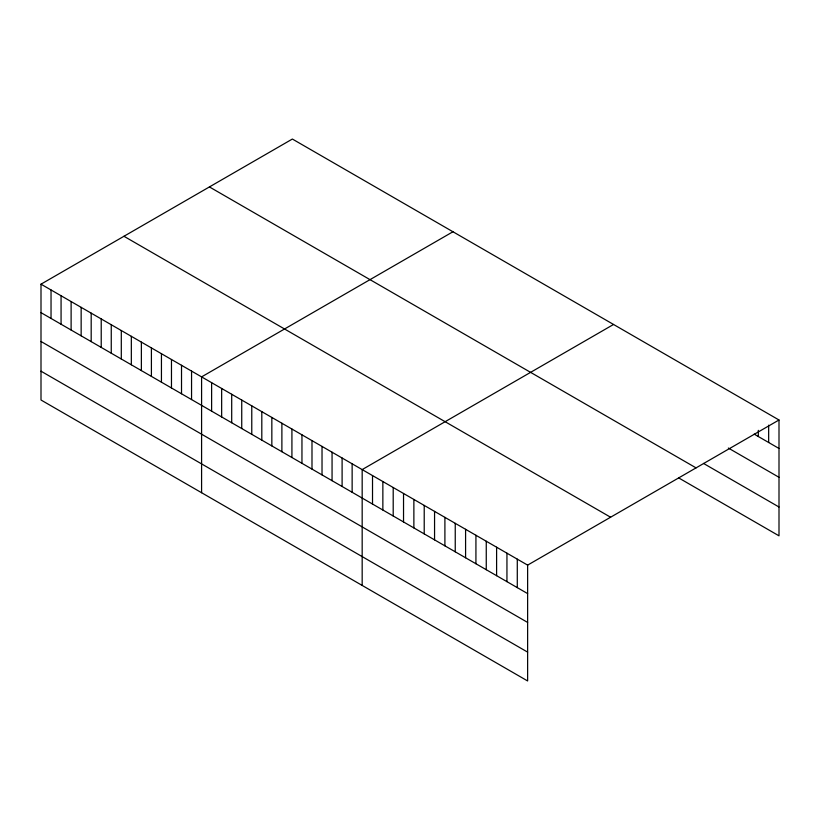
<?xml version="1.0" encoding="UTF-8"?>
<svg xmlns="http://www.w3.org/2000/svg" width="820" height="820" viewBox="0 0 820 820"><rect width="100%" height="100%" fill="white"/><g stroke="black" fill="none" stroke-linecap="round" stroke-linejoin="round"><path stroke-width="1.23" d="M41 284.171L527.629 565.124L527.629 680.959L41 400.006L41 284.171L292.371 139.041L779 419.994L779 535.829L678.693 477.916M452.958 231.752L201.587 376.882L201.587 492.717M613.544 324.464L362.173 469.593L362.173 585.439M527.629 565.124L779 419.994M754.185 434.139L779 448.468M728.334 448.048L779 477.301M703.509 463.423L779 507.006M209.418 186.929L696.047 467.882M123.953 236.273L610.582 517.225M41 312.645L527.629 593.598M41 341.479L527.629 622.431M41 371.183L527.629 652.125M768.658 425.16L768.658 442.503M758.315 430.336L758.315 436.527M517.287 559.148L517.287 587.622M506.944 553.182L506.944 581.657M496.602 547.207L496.602 575.691M486.26 541.241L486.26 569.716M475.928 535.265L475.928 563.75M465.586 529.3L465.586 557.774M455.243 523.324L455.243 551.809M444.901 517.358L444.901 545.833M434.559 511.393L434.559 539.867M424.217 505.417L424.217 533.892M413.874 499.452L413.874 527.926M403.532 493.476L403.532 521.951M393.2 487.51L393.2 515.985M382.858 481.535L382.858 510.009M372.516 475.569L372.516 504.044M352.139 463.802L352.139 492.277M342.104 458.011L342.104 486.485M332.059 452.209L332.059 480.694M322.024 446.418L322.024 474.893M311.989 440.627L311.989 469.101M301.955 434.825L301.955 463.31M291.92 429.034L291.92 457.509M281.885 423.243L281.885 451.717M271.84 417.441L271.84 445.926M261.805 411.65L261.805 440.125M251.771 405.859L251.771 434.333M241.736 400.058L241.736 428.542M231.701 394.266L231.701 422.741M221.656 388.475L221.656 416.949M211.621 382.673L211.621 411.158M191.552 371.091L191.552 399.565M181.517 365.289L181.517 393.774M171.472 359.498L171.472 387.973M161.438 353.707L161.438 382.181M151.403 347.905L151.403 376.39M141.368 342.114L141.368 370.589M131.333 336.323L131.333 364.797M121.298 330.521L121.298 359.006M111.254 324.73L111.254 353.205M101.219 318.939L101.219 347.413M91.184 313.137L91.184 341.622M81.149 307.346L81.149 335.821M71.114 301.555L71.114 330.029M61.069 295.753L61.069 324.238M51.035 289.962L51.035 318.437"/></g></svg>
